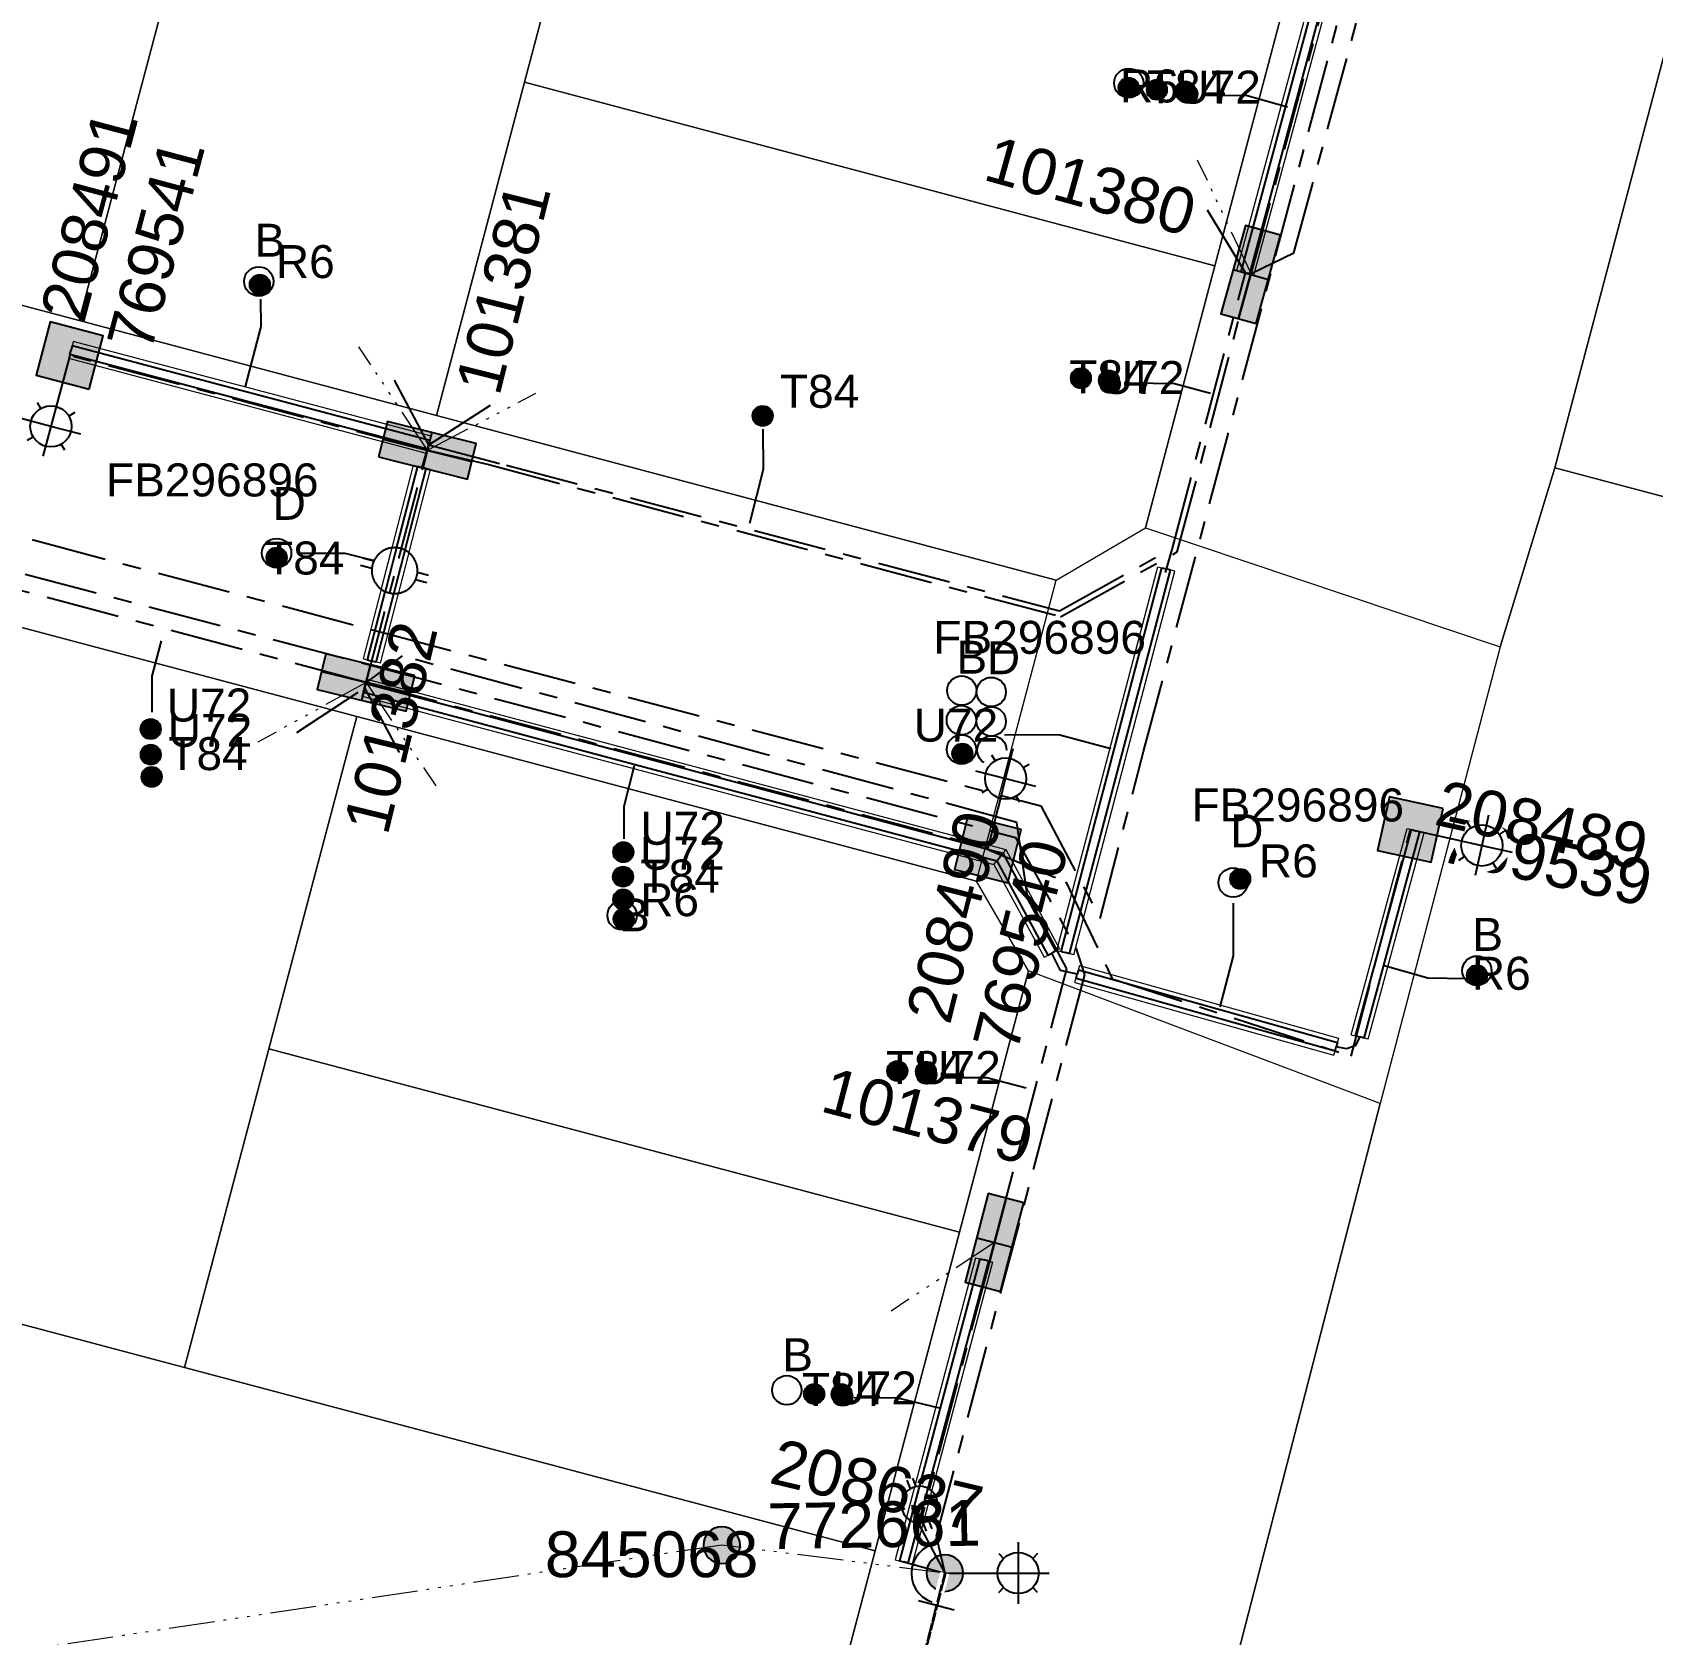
# Model space of a CAD drawing. Header units: metres. Extents: x 256054 to 262066, y 6173540 to 6179224.
# Drawn here: x 258643 to 258731.5, y 6174991.7 to 6175079.1 of the extents above; entities that cross this region are included whole.
import ezdxf
from ezdxf.enums import TextEntityAlignment as Align

# ---------------------------------------------------------------- set-up
doc = ezdxf.new("R2010")
doc.units = ezdxf.units.M
for name, pattern in [('Cable Exist OH', [1, 1, 0]), ('Cable Exist UG', [7, 4, -1, 1, -1]), ('PHANTOMX2', [5.6, 2.5, -0.5, 0.15, -0.5, 0.15, -0.5, 0.15, -0.5, 0.15, -0.5])]:
    doc.linetypes.add(name, pattern=pattern)
doc.layers.get('0').update_dxf_attribs({"color": 6})
for name, color, linetype, lineweight in [('_User Miscellaneous4', 191, 'Continuous', 13), ('_User_LV_Exist', 5, 'Continuous', 25), ('Cadastre Land Parcels_SP_EXT', 96, 'Continuous', 15), ('Cadastre Roads_SP_EXT', 54, 'Continuous', 15), ('Mains_HV_EXT', 13, 'Continuous', 25), ('Mains_LV_EXT', 163, 'Continuous', 25), ('Mains_LV_SL_EXT', 135, 'Continuous', 25), ('Mains_SL_EXT', 131, 'Continuous', 25), ('Services_SP_EXT', 42, 'PHANTOMX2', 20)]:
    doc.layers.add(name, color=color, linetype=linetype, lineweight=lineweight)
for name, color, linetype in [('Duct_SP_EXT', 40, 'Continuous'), ('Equip_LV_EXT', 7, 'Continuous'), ('Equip_SP_LV_EXT', 7, 'Continuous'), ('Equip_SP_SL_EXT', 7, 'Continuous'), ('SupportsOH_SP_TR_HV_LV_SL_EXT', 7, 'Continuous'), ('SupportsUG_SP_LV_EXT', 7, 'Continuous'), ('SupportsUG_SP_LV_SL_EXT', 7, 'Continuous'), ('Trench_SP_EXT', 7, 'Continuous')]:
    doc.layers.add(name, color=color, linetype=linetype)
doc.styles.add('COLUMN_LABEL', font='arial.ttf', dxfattribs={"height": 2})
doc.styles.add('iecARIAL', font='arial.ttf', dxfattribs={"height": 2})
doc.styles.add('POLE_LABEL', font='arial.ttf', dxfattribs={"height": 2})
doc.styles.add('SL_LABEL', font='arial.ttf', dxfattribs={"height": 2})
doc.styles.get("Standard").update_dxf_attribs({"font": 'arial.ttf'})

# ---------------------------------------------------------------- blocks, each defined once
blk = doc.blocks.new('COLUMN_EXT')
blk.add_hatch(color=256).paths.add_polyline_path([(1.5, -1.5), (1.5, 1.5), (-1.5, 1.5), (-1.5, -1.5)])
blk.add_lwpolyline([(1.5, 1.5), (-1.5, 1.5), (-1.5, -1.5), (1.5, -1.5)], close=True)
at = {"flags": 9}
for tag, p in [('SUBURB', (-1.813, 1.8)), ('NOTES', (-1.813, 2)), ('STREETNAME', (-1.813, 1.6)), ('LOCATION', (-1.813, 1.4)), ('LEGEND', (-1.813, 1.2)), ('USAGE', (-1.813, 1)), ('STATE', (-1.813, 0.8)), ('COLUMN_TYPE', (-1.813, 0.4)), ('OWNED_BY', (-1.813, 0.6))]:
    blk.add_attdef(tag, text='', height=0.2, rotation=180, dxfattribs=at).set_placement(p, align=Align.MIDDLE_LEFT)
at = {"flags": 1}
blk.add_attdef('Z', (-1.813, 2.351), '', height=0.2, rotation=180, dxfattribs=at)
at = {"flags": 9}
for tag, style, p in [('STRUCTURE_PLANT_NUMBER', 'POLE_LABEL', (-1.813, -0.031)), ('STREET_CODE', 'COLUMN_LABEL', (-1.813, 0.2))]:
    blk.add_attdef(tag, text='', height=0.2, rotation=180, dxfattribs=dict(at, style=style)).set_placement(p, align=Align.MIDDLE_LEFT)
at = {"style": 'COLUMN_LABEL', "width": 0.9, "flags": 8}
blk.add_attdef('ASSET_NUM', text='', height=2, rotation=270, dxfattribs=at).set_placement((2, -4), align=Align.MIDDLE_LEFT)
blk = doc.blocks.new('PILLAR_EXT')
blk.add_hatch(color=256).paths.add_polyline_path([(-2.5, 1), (-2.5, -1), (2.5, -1), (2.5, 1)])
for p, q in [((0, 1), (0, -1)), ((-2.5, 0), (2.5, 0))]:
    blk.add_line(p, q)
at = {"ltscale": 10}
blk.add_line((2.5, 0), (-2.5, 0), dxfattribs=at)
blk.add_lwpolyline([(-2.5, -1), (-1.25, -1), (1.25, -1), (2.5, -1), (2.5, 1), (-2.5, 1)], close=True)
at = {"width": 0.9, "flags": 8}
blk.add_attdef('ASSET_NUM', text='', height=2, rotation=90, dxfattribs=at).set_placement((-2, 4), align=Align.MIDDLE_LEFT)
for tag, p, flags in [('OWNED_BY', (0, -0.2), 9), ('STATE', (0, -0.4), 9), ('SUPPORT_TYPE', (0, -0.6), 9), ('USAGE', (0, -0.8), 9), ('LEGEND', (0, -1), 9), ('STREETNAME', (0, -1.8), 9), ('LOCATION', (0, -1.2), 9), ('NOTES', (0, -1.4), 9), ('PARENT', (0, -1.6), 9), ('SUBURB', (0, -2), 1)]:
    blk.add_attdef(tag, p, '', height=0.2, dxfattribs=dict(flags=flags))
blk = doc.blocks.new('DUCT_EXT')
blk.add_circle((0, 0.8), 0.8)
at = {"flags": 1}
blk.add_attdef('Z', (0, 0), '', height=0.2, dxfattribs=at)
at = {"flags": 9}
for tag, p in [('DUCT_CODE', (0, 0)), ('XSECT_TYPE', (0, -0.2)), ('STATE', (0, -0.6)), ('FB_REFERENCE', (0, -0.4)), ('NOTES', (0, -0.8))]:
    blk.add_attdef(tag, text='', height=0.2, dxfattribs=at).set_placement(p, align=Align.MIDDLE_LEFT)
blk = doc.blocks.new('LV_OH_LINKS_OPEN_EXT')
for p, q in [((-0.166, 4.966), (-0.166, 5.464)), ((0.166, 4.966), (0.166, 5.464)), ((-0.166, 3.002), (-0.166, 2.504)), ((0.166, 3.002), (0.166, 2.504))]:
    blk.add_line(p, q)
blk.add_lwpolyline([(0, 2.988, 1), (0, 4.98, 1)], format="xyb", close=True)
at = {"flags": 9}
for tag, p in [('ACTUAL_STATUS', (0, 0)), ('OPERATING_VOLTAGE', (0, -0.6)), ('ORIENTATION', (0, -0.8)), ('CONSTRUCTED_VOLTAGE', (0, -0.2)), ('NO_PHASES', (0, -0.4)), ('OWNED_BY', (0, -1)), ('STATE', (0, -1.2)), ('SWITCH_TYPE', (0, -1.4)), ('USAGE', (0, -1.6)), ('LEGEND', (0, -1.8)), ('NOTES', (0, -2))]:
    blk.add_attdef(tag, text='', height=0.2, dxfattribs=at).set_placement(p, align=Align.MIDDLE_LEFT)
at = {"flags": 1}
blk.add_attdef('Z', (0, 0), '', height=0.2, dxfattribs=at)
blk = doc.blocks.new('SL_LANTERN_EXT')
at = {"flags": 9}
for tag, p in [('LRATECODE', (-7.4, 0)), ('LOUTREACHVOCAB', (-7.2, 0)), ('LOUTREACH', (-7, 0)), ('LANTNUMBER', (-6.6, 0)), ('LNEW', (-6.4, 0)), ('LMASTVOCAB', (-6.2, 0)), ('LMAST', (-6, 0)), ('LLAMPVOCAB', (-5.8, 0)), ('LLAMP', (-5.6, 0)), ('LEXIST', (-5.4, 0)), ('LCHARGE3PERCENT', (-5.2, 0)), ('LCHARGE3', (-5, 0)), ('LCHARGE2PERCENT', (-4.8, 0)), ('LCHARGE2', (-4.6, 0)), ('LCHARGE1PERCENT', (-4.4, 0)), ('LCHARGE1', (-4.2, 0)), ('LCATEGORY', (-4, 0)), ('LBRACKETVOCAB', (-3.8, 0)), ('LBRACKET', (-3.6, 0)), ('LKINGHEIGHT', (-3.4, 0)), ('CREPLACE', (-3.2, 0)), ('CREMOVE', (-3, 0)), ('CNUMBER', (-2.8, 0)), ('CNEW', (-2.6, 0)), ('CEXIST', (-2.4, 0)), ('USAGE', (-2.2, 0)), ('STATE', (-2, 0)), ('OWNED_BY', (-1.8, 0)), ('ORIENTATION', (-1.6, 0)), ('OPERATING_VOLTAGE', (-1.4, 0)), ('NO_PHASES', (-1.2, 0)), ('LANTERN_TYPE', (-1, 0)), ('LANTERN_PURPOSE', (-0.8, 0)), ('CONTROL_TYPE', (-0.6, 0)), ('CONSTRUCTED_VOLTAGE', (-0.4, 0))]:
    blk.add_attdef(tag, text='', height=0.001, rotation=270, dxfattribs=at).set_placement(p, align=Align.MIDDLE_LEFT)
at = {"style": 'SL_LABEL', "flags": 9}
blk.add_attdef('STREET_CODE', text='', height=0.001, rotation=270, dxfattribs=at).set_placement((0.001, 0), align=Align.MIDDLE_LEFT)
at = {"flags": 1}
blk.add_attdef('Z', (0, 0), '', height=0.001, rotation=270, dxfattribs=at)
at = {"width": 0.9}
blk.add_attdef('LNUMBER', text='', height=1, dxfattribs=at).set_placement((7, -1), align=Align.MIDDLE_LEFT)
at = {"flags": 9}
for tag, p in [('LREMOVE', (0, -7.6)), ('LREPLACE', (0, -7.8)), ('LTYPE', (0, -8)), ('LTYPEVOCAB', (0, -8.2)), ('LEGEND', (0, -8.4)), ('SUBURB', (0, -8.6)), ('STREETNAME', (0, -8.8)), ('LOCATION', (0, -9)), ('NOTES', (0, -9.2)), ('MAINTAINED_BY', (0, -9.863))]:
    blk.add_attdef(tag, text='', height=0.001, dxfattribs=at).set_placement(p, align=Align.MIDDLE_LEFT)
blk.add_attdef('OPERATED_BY', (0, -9.607), '', height=0.001, dxfattribs=at)
blk.add_wipeout([(5.688, 0), (5.061, -1.061), (4, -1.688), (2.939, -1.061), (2.313, 0), (2.939, 1.061), (4, 1.687), (5.061, 1.061)])
for p, q in [((2.939, 1.061), (3.205, 0.795)), ((4, 1.687), (4, 0)), ((5.061, 1.061), (4.795, 0.795)), ((0, 0), (4, 0)), ((2.939, -1.061), (3.205, -0.795)), ((4, 0), (5.688, 0)), ((4, 0), (4, -1.688)), ((5.061, -1.061), (4.795, -0.795))]:
    blk.add_line(p, q)
blk.add_circle((4, 0), 1.125)
blk = doc.blocks.new('POLE_EXT')
blk.add_hatch(color=256).paths.add_polyline_path([(-1, 0, 1), (1, 0, 1)])
blk.add_lwpolyline([(-1, 0, 1), (1, 0, 1)], format="xyb", close=True)
at = {"flags": 8}
blk.add_attdef('pNumber', text='', height=2, dxfattribs=at).set_placement((2.5, 2.5), align=Align.MIDDLE_CENTER)
at = {"style": 'POLE_LABEL', "flags": 9}
for tag, p in [('STRUCTURE_PLANT_NUMBER', (1.355, 0.028)), ('STREET_CODE', (1.355, -0.2))]:
    blk.add_attdef(tag, text='', height=0.2, dxfattribs=at).set_placement(p, align=Align.MIDDLE_LEFT)
at = {"flags": 9}
for tag, p in [('OWNED_BY', (1.355, -0.4)), ('SPECIAL_USE', (1.355, -0.8)), ('PARENT', (1.355, -0.6)), ('cLV', (1.355, -1.4)), ('STATE', (1.355, -1)), ('hDepth', (1.355, -1.6)), ('hDia', (1.355, -1.8)), ('USAGE', (1.355, -1.2)), ('cHV', (1.355, -2)), ('LBRACKET', (1.355, -2.2)), ('LExisting', (1.355, -2.4)), ('LANTNUMBER', (1.355, -2.6)), ('cLinedev', (1.355, -3.4)), ('LOther', (1.355, -2.8)), ('LRemove', (1.355, -3)), ('LEGEND', (1.355, -3.2)), ('LOCATION', (1.355, -3.6)), ('pExisting', (1.355, -3.8)), ('pFooting', (1.355, -4.4)), ('PFNUMBER', (1.355, -4)), ('NEWPFNUMBER', (1.355, -4.2)), ('pNew', (1.355, -4.6)), ('pRelocate', (1.355, -5)), ('pRemove', (1.355, -5.2)), ('pReplace', (1.355, -5.4)), ('cspan', (1.355, -6)), ('STREETNAME', (1.355, -6.2)), ('pStay', (1.355, -5.6)), ('pType', (1.355, -5.8)), ('SUBURB', (1.355, -6.4)), ('OPERATED_BY', (1.355, -7.014)), ('NOTES', (1.355, -6.6)), ('MAINTAINED_BY', (1.355, -6.814))]:
    blk.add_attdef(tag, text='', height=0.2, dxfattribs=at).set_placement(p, align=Align.MIDDLE_LEFT)
at = {"flags": 1}
blk.add_attdef('Z', (1.355, -7.328), '', height=0.2, dxfattribs=at)
blk = doc.blocks.new('LV_UG_LINKS_OPEN_EXT')
at = {"layer": 'Equip_LV_EXT'}
for tag, height, flags, p in [('CONSTRUCTED_VOLTAGE', 0.167, 9, (3.167, -1.833)), ('OPERATING_VOLTAGE', 0.2, 9, (3, -2.6)), ('NO_PHASES', 0.167, 9, (3.167, -2)), ('ORIENTATION', 0.2, 9, (3, -2.8)), ('STATE', 0.2, 9, (3, -3)), ('SWITCH_TYPE', 0.2, 9, (3, -3.2)), ('USAGE', 0.2, 9, (3, -3.4)), ('NOTES', 0.2, 9, (3, -3.6)), ('OWNED_BY', 0.2, 9, (3, -3.8)), ('OPERATED_BY', 0.2, 9, (3, -4)), ('MAINTAINED_BY', 0.2, 9, (3, -4.2)), ('NUMBER_OF_PHASES', 0.2, 9, (3, -4.4)), ('TYPE', 0.2, 9, (3, -4.6)), ('Z', 0.2, 1, (3, -4.8))]:
    blk.add_attdef(tag, text='', height=height, dxfattribs=dict(at, flags=flags)).set_placement(p, align=Align.MIDDLE_LEFT)
blk.add_wipeout([(4, 1.25), (3.969, 1.25), (3.939, 1.248), (3.908, 1.247), (3.877, 1.244), (3.847, 1.241), (3.817, 1.236), (3.786, 1.232), (3.756, 1.226), (3.726, 1.22), (3.696, 1.213), (3.667, 1.205), (3.637, 1.196), (3.608, 1.187), (3.579, 1.177), (3.55, 1.166), (3.522, 1.155), (3.493, 1.143), (3.466, 1.13), (3.438, 1.117), (3.411, 1.102), (3.384, 1.088), (3.357, 1.072), (3.331, 1.056), (3.306, 1.039), (3.28, 1.022), (3.255, 1.004), (3.231, 0.985), (3.207, 0.966), (3.184, 0.947), (3.161, 0.926), (3.138, 0.905), (3.116, 0.884), (3.095, 0.862), (3.074, 0.839), (3.053, 0.816), (3.034, 0.793), (3.015, 0.769), (2.996, 0.745), (2.978, 0.72), (2.961, 0.694), (2.944, 0.669), (2.928, 0.643), (2.912, 0.616), (2.898, 0.589), (2.883, 0.562), (2.87, 0.534), (2.857, 0.507), (2.845, 0.478), (2.834, 0.45), (2.823, 0.421), (2.813, 0.392), (2.804, 0.363), (2.795, 0.333), (2.787, 0.304), (2.78, 0.274), (2.774, 0.244), (2.768, 0.214), (2.764, 0.183), (2.759, 0.153), (2.756, 0.123), (2.753, 0.092), (2.752, 0.061), (2.75, 0.031), (2.75, 0), (2.75, -0.031), (2.752, -0.061), (2.753, -0.092), (2.756, -0.123), (2.759, -0.153), (2.764, -0.183), (2.768, -0.214), (2.774, -0.244), (2.78, -0.274), (2.787, -0.304), (2.795, -0.333), (2.804, -0.363), (2.813, -0.392), (2.823, -0.421), (2.834, -0.45), (2.845, -0.478), (2.857, -0.507), (2.87, -0.534), (2.883, -0.562), (2.898, -0.589), (2.912, -0.616), (2.928, -0.643), (2.944, -0.669), (2.961, -0.694), (2.978, -0.72), (2.996, -0.745), (3.015, -0.769), (3.034, -0.793), (3.053, -0.816), (3.074, -0.839), (3.095, -0.862), (3.116, -0.884), (3.138, -0.905), (3.161, -0.926), (3.184, -0.947), (3.207, -0.966), (3.231, -0.985), (3.255, -1.004), (3.28, -1.022), (3.306, -1.039), (3.331, -1.056), (3.357, -1.072), (3.384, -1.088), (3.411, -1.102), (3.438, -1.117), (3.466, -1.13), (3.493, -1.143), (3.522, -1.155), (3.55, -1.166), (3.579, -1.177), (3.608, -1.187), (3.637, -1.196), (3.667, -1.205), (3.696, -1.213), (3.726, -1.22), (3.756, -1.226), (3.786, -1.232), (3.817, -1.236), (3.847, -1.241), (3.877, -1.244), (3.908, -1.247), (3.939, -1.248), (3.969, -1.25), (4, -1.25), (4.031, -1.25), (4.061, -1.248), (4.092, -1.247), (4.123, -1.244), (4.153, -1.241), (4.183, -1.236), (4.214, -1.232), (4.244, -1.226), (4.274, -1.22), (4.304, -1.213), (4.333, -1.205), (4.363, -1.196), (4.392, -1.187), (4.421, -1.177), (4.45, -1.166), (4.478, -1.155), (4.507, -1.143), (4.534, -1.13), (4.562, -1.117), (4.589, -1.102), (4.616, -1.088), (4.643, -1.072), (4.669, -1.056), (4.694, -1.039), (4.72, -1.022), (4.745, -1.004), (4.769, -0.985), (4.793, -0.966), (4.816, -0.947), (4.839, -0.926), (4.862, -0.905), (4.884, -0.884), (4.905, -0.862), (4.926, -0.839), (4.947, -0.816), (4.966, -0.793), (4.985, -0.769), (5.004, -0.745), (5.022, -0.72), (5.039, -0.694), (5.056, -0.669), (5.072, -0.643), (5.088, -0.616), (5.102, -0.589), (5.117, -0.562), (5.13, -0.534), (5.143, -0.507), (5.155, -0.478), (5.166, -0.45), (5.177, -0.421), (5.187, -0.392), (5.196, -0.363), (5.205, -0.333), (5.213, -0.304), (5.22, -0.274), (5.226, -0.244), (5.232, -0.214), (5.236, -0.183), (5.241, -0.153), (5.244, -0.123), (5.247, -0.092), (5.248, -0.061), (5.25, -0.031), (5.25, 0), (5.25, 0.031), (5.248, 0.061), (5.247, 0.092), (5.244, 0.123), (5.241, 0.153), (5.236, 0.183), (5.232, 0.214), (5.226, 0.244), (5.22, 0.274), (5.213, 0.304), (5.205, 0.333), (5.196, 0.363), (5.187, 0.392), (5.177, 0.421), (5.166, 0.45), (5.155, 0.478), (5.143, 0.507), (5.13, 0.534), (5.117, 0.562), (5.102, 0.589), (5.088, 0.616), (5.072, 0.643), (5.056, 0.669), (5.039, 0.694), (5.022, 0.72), (5.004, 0.745), (4.985, 0.769), (4.966, 0.793), (4.947, 0.816), (4.926, 0.839), (4.905, 0.862), (4.884, 0.884), (4.862, 0.905), (4.839, 0.926), (4.816, 0.947), (4.793, 0.966), (4.769, 0.985), (4.745, 1.004), (4.72, 1.022), (4.694, 1.039), (4.669, 1.056), (4.643, 1.072), (4.616, 1.088), (4.589, 1.102), (4.562, 1.117), (4.534, 1.13), (4.507, 1.143), (4.478, 1.155), (4.45, 1.166), (4.421, 1.177), (4.392, 1.187), (4.363, 1.196), (4.333, 1.205), (4.304, 1.213), (4.274, 1.22), (4.244, 1.226), (4.214, 1.232), (4.183, 1.236), (4.153, 1.241), (4.123, 1.244), (4.092, 1.247), (4.061, 1.248), (4.031, 1.25)]).dxf.layer = 'Equip_LV_EXT'
for p, q in [((3.792, 1.863), (3.792, 1.232)), ((4.208, 1.863), (4.208, 1.232)), ((3.792, -1.232), (3.792, -1.863)), ((4.208, -1.232), (4.208, -1.863))]:
    blk.add_line(p, q, dxfattribs=at)
at = {"layer": 'Equip_LV_EXT', "flags": 128}
blk.add_lwpolyline([(4, 1.25), (3.969, 1.25), (3.939, 1.248), (3.908, 1.247), (3.877, 1.244), (3.847, 1.241), (3.817, 1.236), (3.786, 1.232), (3.756, 1.226), (3.726, 1.22), (3.696, 1.213), (3.667, 1.205), (3.637, 1.196), (3.608, 1.187), (3.579, 1.177), (3.55, 1.166), (3.522, 1.155), (3.493, 1.143), (3.466, 1.13), (3.438, 1.117), (3.411, 1.102), (3.384, 1.088), (3.357, 1.072), (3.331, 1.056), (3.306, 1.039), (3.28, 1.022), (3.255, 1.004), (3.231, 0.985), (3.207, 0.966), (3.184, 0.947), (3.161, 0.926), (3.138, 0.905), (3.116, 0.884), (3.095, 0.862), (3.074, 0.839), (3.053, 0.816), (3.034, 0.793), (3.015, 0.769), (2.996, 0.745), (2.978, 0.72), (2.961, 0.694), (2.944, 0.669), (2.928, 0.643), (2.912, 0.616), (2.898, 0.589), (2.883, 0.562), (2.87, 0.534), (2.857, 0.507), (2.845, 0.478), (2.834, 0.45), (2.823, 0.421), (2.813, 0.392), (2.804, 0.363), (2.795, 0.333), (2.787, 0.304), (2.78, 0.274), (2.774, 0.244), (2.768, 0.214), (2.764, 0.183), (2.759, 0.153), (2.756, 0.123), (2.753, 0.092), (2.752, 0.061), (2.75, 0.031), (2.75, 0), (2.75, -0.031), (2.752, -0.061), (2.753, -0.092), (2.756, -0.123), (2.759, -0.153), (2.764, -0.183), (2.768, -0.214), (2.774, -0.244), (2.78, -0.274), (2.787, -0.304), (2.795, -0.333), (2.804, -0.363), (2.813, -0.392), (2.823, -0.421), (2.834, -0.45), (2.845, -0.478), (2.857, -0.507), (2.87, -0.534), (2.883, -0.562), (2.898, -0.589), (2.912, -0.616), (2.928, -0.643), (2.944, -0.669), (2.961, -0.694), (2.978, -0.72), (2.996, -0.745), (3.015, -0.769), (3.034, -0.793), (3.053, -0.816), (3.074, -0.839), (3.095, -0.862), (3.116, -0.884), (3.138, -0.905), (3.161, -0.926), (3.184, -0.947), (3.207, -0.966), (3.231, -0.985), (3.255, -1.004), (3.28, -1.022), (3.306, -1.039), (3.331, -1.056), (3.357, -1.072), (3.384, -1.088), (3.411, -1.102), (3.438, -1.117), (3.466, -1.13), (3.493, -1.143), (3.522, -1.155), (3.55, -1.166), (3.579, -1.177), (3.608, -1.187), (3.637, -1.196), (3.667, -1.205), (3.696, -1.213), (3.726, -1.22), (3.756, -1.226), (3.786, -1.232), (3.817, -1.236), (3.847, -1.241), (3.877, -1.244), (3.908, -1.247), (3.939, -1.248), (3.969, -1.25), (4, -1.25), (4.031, -1.25), (4.061, -1.248), (4.092, -1.247), (4.123, -1.244), (4.153, -1.241), (4.183, -1.236), (4.214, -1.232), (4.244, -1.226), (4.274, -1.22), (4.304, -1.213), (4.333, -1.205), (4.363, -1.196), (4.392, -1.187), (4.421, -1.177), (4.45, -1.166), (4.478, -1.155), (4.507, -1.143), (4.534, -1.13), (4.562, -1.117), (4.589, -1.102), (4.616, -1.088), (4.643, -1.072), (4.669, -1.056), (4.694, -1.039), (4.72, -1.022), (4.745, -1.004), (4.769, -0.985), (4.793, -0.966), (4.816, -0.947), (4.839, -0.926), (4.862, -0.905), (4.884, -0.884), (4.905, -0.862), (4.926, -0.839), (4.947, -0.816), (4.966, -0.793), (4.985, -0.769), (5.004, -0.745), (5.022, -0.72), (5.039, -0.694), (5.056, -0.669), (5.072, -0.643), (5.088, -0.616), (5.102, -0.589), (5.117, -0.562), (5.13, -0.534), (5.143, -0.507), (5.155, -0.478), (5.166, -0.45), (5.177, -0.421), (5.187, -0.392), (5.196, -0.363), (5.205, -0.333), (5.213, -0.304), (5.22, -0.274), (5.226, -0.244), (5.232, -0.214), (5.236, -0.183), (5.241, -0.153), (5.244, -0.123), (5.247, -0.092), (5.248, -0.061), (5.25, -0.031), (5.25, 0), (5.25, 0.031), (5.248, 0.061), (5.247, 0.092), (5.244, 0.123), (5.241, 0.153), (5.236, 0.183), (5.232, 0.214), (5.226, 0.244), (5.22, 0.274), (5.213, 0.304), (5.205, 0.333), (5.196, 0.363), (5.187, 0.392), (5.177, 0.421), (5.166, 0.45), (5.155, 0.478), (5.143, 0.507), (5.13, 0.534), (5.117, 0.562), (5.102, 0.589), (5.088, 0.616), (5.072, 0.643), (5.056, 0.669), (5.039, 0.694), (5.022, 0.72), (5.004, 0.745), (4.985, 0.769), (4.966, 0.793), (4.947, 0.816), (4.926, 0.839), (4.905, 0.862), (4.884, 0.884), (4.862, 0.905), (4.839, 0.926), (4.816, 0.947), (4.793, 0.966), (4.769, 0.985), (4.745, 1.004), (4.72, 1.022), (4.694, 1.039), (4.669, 1.056), (4.643, 1.072), (4.616, 1.088), (4.589, 1.102), (4.562, 1.117), (4.534, 1.13), (4.507, 1.143), (4.478, 1.155), (4.45, 1.166), (4.421, 1.177), (4.392, 1.187), (4.363, 1.196), (4.333, 1.205), (4.304, 1.213), (4.274, 1.22), (4.244, 1.226), (4.214, 1.232), (4.183, 1.236), (4.153, 1.241), (4.123, 1.244), (4.092, 1.247), (4.061, 1.248), (4.031, 1.25)], close=True, dxfattribs=at)
at = {"layer": 'Equip_LV_EXT', "flags": 9}
blk.add_attdef('ACTUAL_STATUS', text='', height=0.167, dxfattribs=at).set_placement((3.167, -1.667), align=Align.MIDDLE_LEFT)
blk = doc.blocks.new('End Shackle_EXT')
at = {"flags": 9}
for tag, p in [('ORIENTATION', (0, -0.8)), ('OWNED_BY', (0, -1)), ('STATE', (0, -1.2)), ('USAGE', (0, -1.4)), ('NOTES', (0, -1.6))]:
    blk.add_attdef(tag, text='', height=0.2, dxfattribs=at).set_placement(p, align=Align.MIDDLE_LEFT)
blk.add_wipeout([(0, 0.253), (1.815, 0.253), (1.815, -0.253), (0, -0.253)])
blk.add_line((1.815, -1), (1.815, 1))
at = {"flags": 1}
blk.add_attdef('Z', (0, 0), '', height=0.2, dxfattribs=at)
at = {"flags": 9}
for tag, p in [('CONNECTOR_TYPE', (0, 0)), ('OPERATING_VOLTAGE', (0, -0.6)), ('CONSTRUCTED_VOLTAGE', (0, -0.2)), ('NO_PHASES', (0, -0.4))]:
    blk.add_attdef(tag, text='', height=0.2, dxfattribs=at).set_placement(p, align=Align.MIDDLE_LEFT)
blk = doc.blocks.new('CABLE_LARGE_EXT')
h = blk.add_hatch(color=256)
edge = h.paths.add_edge_path()
edge.add_arc((0, 0.55), 0.55, 0, 360)
blk.add_circle((0, 0.55), 0.55)
at = {"flags": 1}
blk.add_attdef('Z', (0, 0), '', height=0.2, dxfattribs=at)
at = {"flags": 9}
for tag, p in [('COND_CODE', (0, 0)), ('XSECT_SIZE', (0, -0.6)), ('STATE', (0, -0.4)), ('FB_REFERENCE', (0, -0.2)), ('NOTES', (0, -0.8))]:
    blk.add_attdef(tag, text='', height=0.2, dxfattribs=at).set_placement(p, align=Align.MIDDLE_LEFT)

msp = doc.modelspace()

# ---------------------------------------------------------------- linework, layer by layer
at = {"layer": '_User Miscellaneous4'}
for p, q in [((258708.768, 6175066.152), (258713.444, 6175083.53)), ((258709.695, 6175065.902), (258714.371, 6175083.281)), ((258708.768, 6175066.152), (258709.232, 6175066.027)), ((258709.695, 6175065.902), (258709.232, 6175066.027)), ((258664.782, 6175057.106), (258664.659, 6175056.642)), ((258664.536, 6175056.178), (258664.659, 6175056.642)), ((258663.828, 6175055.529), (258664.293, 6175055.409)), ((258664.757, 6175055.288), (258664.293, 6175055.409)), ((258698.938, 6175029.057), (258704.443, 6175049.99)), ((258699.866, 6175028.813), (258705.371, 6175049.746)), ((258704.443, 6175049.99), (258704.907, 6175049.868)), ((258705.371, 6175049.746), (258704.907, 6175049.868)), ((258661.089, 6175044.961), (258661.554, 6175044.841)), ((258662.019, 6175044.72), (258661.554, 6175044.841)), ((258661.278, 6175043.848), (258661.154, 6175043.384)), ((258661.03, 6175042.921), (258661.154, 6175043.384)), ((258699.083, 6175029.137), (258698.661, 6175028.908)), ((258698.938, 6175029.057), (258699.402, 6175028.935)), ((258699.866, 6175028.813), (258699.402, 6175028.935)), ((258699.924, 6175027.301), (258700.054, 6175027.763)), ((258700.183, 6175028.225), (258700.054, 6175027.763)), ((258700.183, 6175028.225), (258714.315, 6175024.259)), ((258699.924, 6175027.301), (258714.055, 6175023.335)), ((258714.315, 6175024.259), (258714.185, 6175023.797)), ((258715.007, 6175024.455), (258715.471, 6175024.33)), ((258715.934, 6175024.204), (258715.471, 6175024.33)), ((258714.055, 6175023.335), (258714.185, 6175023.797)), ((258694.505, 6175012.286), (258694.969, 6175012.163)), ((258695.433, 6175012.039), (258694.969, 6175012.163))]:
    msp.add_line(p, q, dxfattribs=at)
at = {"layer": 'Cadastre Land Parcels_SP_EXT', "linetype": 'Continuous'}
for points in [[(258650.031, 6175080.218), (258659.156, 6175097.857), (258639.361, 6175103.108), (258631.264, 6175087.461), (258626.247, 6175068.563), (258645.572, 6175063.429), (258650.031, 6175080.218)], [(258951.536, 6175042.522), (258737.71, 6175099.178), (258726.113, 6175055.395), (258939.939, 6174998.738), (258951.536, 6175042.522)], [(258669.886, 6175076.423), (258674.481, 6175093.788), (258659.156, 6175097.857), (258650.031, 6175080.218), (258645.572, 6175063.429), (258665.077, 6175058.249), (258669.886, 6175076.423)], [(258712.166, 6175083.783), (258674.481, 6175093.788), (258669.886, 6175076.423), (258707.569, 6175066.41), (258712.166, 6175083.783)], [(258703.784, 6175052.106), (258707.569, 6175066.41), (258669.886, 6175076.423), (258665.077, 6175058.249), (258698.895, 6175049.266), (258703.784, 6175052.106)], [(258939.939, 6174998.738), (258726.113, 6175055.395), (258723.134, 6175045.62), (258716.585, 6175020.694), (258702.921, 6174967.831), (258781.756, 6174946.95), (258860.59, 6174926.071), (258916.776, 6174911.189), (258939.939, 6174998.738)], [(258689.014, 6174996.286), (258651.33, 6175006.292), (258632.41, 6175011.316), (258613.084, 6175016.447), (258594.628, 6175021.347), (258576.172, 6175026.248), (258570.481, 6175027.759), (258557.716, 6175031.148), (258539.136, 6175036.082), (258517.974, 6175041.701), (258496.334, 6175047.447), (258472.873, 6175053.677), (258449.709, 6174966.188), (258469.148, 6174961.027), (258488.586, 6174955.866), (258508.025, 6174950.705), (258512.444, 6174949.531), (258527.464, 6174945.544), (258546.903, 6174940.383), (258566.341, 6174935.221), (258585.78, 6174930.06), (258606.96, 6174924.436), (258665.864, 6174908.794), (258689.014, 6174996.286)], [(258655.933, 6175023.69), (258660.729, 6175041.818), (258641.84, 6175046.835), (258632.41, 6175011.316), (258651.33, 6175006.292), (258655.933, 6175023.69)], [(258697.391, 6175027.944), (258694.548, 6175032.836), (258660.729, 6175041.818), (258655.933, 6175023.69), (258693.617, 6175013.683), (258697.391, 6175027.944)], [(258693.617, 6175013.683), (258655.933, 6175023.69), (258651.33, 6175006.292), (258689.014, 6174996.286), (258693.617, 6175013.683)]]:
    msp.add_lwpolyline(points, close=True, dxfattribs=at)
at = {"layer": 'Cadastre Roads_SP_EXT', "linetype": 'Continuous'}
msp.add_lwpolyline([(258726.113, 6175055.395), (258737.71, 6175099.178), (258743.532, 6175121.157), (258733.853, 6175124.61), (258733.72, 6175124.658), (258723.908, 6175128.159), (258718.537, 6175107.863), (258712.166, 6175083.783), (258707.569, 6175066.41), (258703.784, 6175052.106), (258723.134, 6175045.62), (258726.113, 6175055.395)], close=True, dxfattribs=at)
at = {"layer": 'Duct_SP_EXT'}
for p, q in [((258709, 6175066.089), (258713.676, 6175083.468)), ((258709.463, 6175065.964), (258714.139, 6175083.343)), ((258709, 6175066.089), (258709.232, 6175066.027)), ((258709.463, 6175065.964), (258709.232, 6175066.027)), ((258664.721, 6175056.874), (258664.659, 6175056.642)), ((258664.598, 6175056.41), (258664.659, 6175056.642)), ((258664.06, 6175055.469), (258664.293, 6175055.409)), ((258664.525, 6175055.348), (258664.293, 6175055.409)), ((258699.17, 6175028.996), (258704.675, 6175049.929)), ((258699.634, 6175028.874), (258705.139, 6175049.807)), ((258704.675, 6175049.929), (258704.907, 6175049.868)), ((258705.139, 6175049.807), (258704.907, 6175049.868)), ((258661.322, 6175044.901), (258661.554, 6175044.841)), ((258661.786, 6175044.781), (258661.554, 6175044.841)), ((258661.216, 6175043.616), (258661.154, 6175043.384)), ((258661.092, 6175043.153), (258661.154, 6175043.384)), ((258698.872, 6175029.023), (258698.661, 6175028.908)), ((258699.17, 6175028.996), (258699.402, 6175028.935)), ((258699.634, 6175028.874), (258699.402, 6175028.935)), ((258699.989, 6175027.532), (258700.054, 6175027.763)), ((258700.118, 6175027.994), (258700.054, 6175027.763)), ((258700.118, 6175027.994), (258714.25, 6175024.028)), ((258699.989, 6175027.532), (258714.12, 6175023.566)), ((258715.239, 6175024.392), (258715.471, 6175024.33)), ((258715.702, 6175024.267), (258715.471, 6175024.33)), ((258714.12, 6175023.566), (258714.185, 6175023.797)), ((258714.25, 6175024.028), (258714.185, 6175023.797)), ((258694.737, 6175012.225), (258694.969, 6175012.163)), ((258695.201, 6175012.101), (258694.969, 6175012.163))]:
    msp.add_line(p, q, dxfattribs=at)
for points in [[(258706.894, 6175075.723), (258709.329, 6175075.7), (258711.524, 6175075.08)], [(258655.474, 6175064.598), (258655.49, 6175063.092), (258654.631, 6175059.822)], [(258703.024, 6175060.018), (258705.357, 6175059.994), (258707.332, 6175059.454)], [(258682.896, 6175057.494), (258682.915, 6175055.295), (258682.165, 6175052.354)], [(258657.47, 6175050.73), (258660.069, 6175050.731), (258662.565, 6175050.118)], [(258649.557, 6175042.046), (258649.558, 6175044.018), (258650.071, 6175045.94)], [(258696.076, 6175040.833), (258699.092, 6175040.825), (258701.882, 6175040.073)], [(258675.32, 6175035.139), (258675.322, 6175036.925), (258675.888, 6175039.151)], [(258708.555, 6175031.626), (258708.567, 6175028.749), (258707.836, 6175025.969)], [(258721.319, 6175027.5), (258719.193, 6175027.542), (258716.756, 6175028.23)], [(258692.803, 6175022.112), (258695.112, 6175022.115), (258697.26, 6175021.548)], [(258687.882, 6175004.649), (258690.249, 6175004.646), (258692.596, 6175004.081)]]:
    msp.add_lwpolyline(points, dxfattribs=at)
at = {"layer": 'Mains_HV_EXT', "linetype": 'Continuous'}
msp.add_lwpolyline([(258692.445, 6174996.707, 0.872419), (258692.421, 6174993.424)], format="xyb", dxfattribs=at)
at = {"layer": 'Mains_LV_EXT', "color": 2, "linetype": 'Cable Exist UG'}
msp.add_lwpolyline([(258709.541, 6175065.994), (258713.851, 6175081.956), (258720.494, 6175107.241)], dxfattribs=at)
at = {"layer": 'Mains_LV_SL_EXT', "linetype": 'Cable Exist UG'}
msp.add_lwpolyline([(258709.541, 6175065.994), (258711.876, 6175067.114), (258711.876, 6175067.114), (258716.037, 6175082.445)], dxfattribs=at)
at = {"layer": 'Services_SP_EXT'}
for points in [[(258709.541, 6175065.994), (258706.623, 6175072.178)], [(258664.583, 6175056.344), (258660.843, 6175061.994)], [(258664.583, 6175056.344), (258670.505, 6175059.458)], [(258661.234, 6175043.676), (258655.33, 6175040.418)], [(258661.234, 6175043.676), (258665.036, 6175038.039)], [(258695.53, 6175013.112), (258689.895, 6175009.372)], [(258680.648, 6174996.603), (258638.787, 6174990.281)]]:
    msp.add_lwpolyline(points, dxfattribs=at)
at = {"layer": 'Trench_SP_EXT', "linetype": 'Cable Exist UG'}
for points in [[(258709.232, 6175066.027), (258706.899, 6175069.878)], [(258664.659, 6175056.642), (258668.894, 6175055.529), (258668.894, 6175055.529), (258699.078, 6175047.591), (258705.25, 6175051.001), (258709.232, 6175066.027)], [(258664.659, 6175056.642), (258662.577, 6175060.555)], [(258664.659, 6175056.642), (258668.366, 6175059.033)], [(258664.293, 6175055.409), (258664.659, 6175056.642)], [(258704.863, 6175049.675), (258705.263, 6175051.049)], [(258661.154, 6175043.384), (258661.554, 6175044.841)], [(258657.467, 6175040.952), (258661.154, 6175043.384), (258663.274, 6175039.428)], [(258700.054, 6175027.763), (258699.146, 6175027.965), (258698.661, 6175028.908)], [(258715.471, 6175024.33), (258715.214, 6175023.85), (258714.741, 6175023.686), (258714.185, 6175023.797)]]:
    msp.add_lwpolyline(points, dxfattribs=at)

# ---------------------------------------------------------------- block references
at = {"layer": '_User_LV_Exist'}
ref = msp.add_blockref('PILLAR_EXT', (258709.519, 6175065.939), dxfattribs=dict(at, rotation=74.46110931301016))
ref.add_attrib('ASSET_NUM', '101380', dxfattribs={"layer": '0', "height": 2.5, "rotation": 344.46111, "style": 'iecARIAL'}).set_placement((258706.73, 6175070.414), align=Align.TOP_RIGHT)
ref = msp.add_blockref('PILLAR_EXT', (258664.583, 6175056.344), dxfattribs=dict(at, rotation=345.951094711315))
ref.add_attrib('ASSET_NUM', '101381', dxfattribs={"layer": '0', "height": 2.5, "rotation": 75.95109, "style": 'iecARIAL'}).set_placement((258666.083, 6175059.844), align=Align.TOP_LEFT)
at = {"layer": 'Duct_SP_EXT'}
for name, p in [('DUCT_EXT', (258702.86, 6175075.584)), ('CABLE_LARGE_EXT', (258702.86, 6175075.584)), ('CABLE_LARGE_EXT', (258704.399, 6175075.467)), ('CABLE_LARGE_EXT', (258705.951, 6175075.379)), ('DUCT_EXT', (258655.383, 6175064.758)), ('CABLE_LARGE_EXT', (258655.441, 6175064.831)), ('CABLE_LARGE_EXT', (258700.251, 6175059.726)), ('CABLE_LARGE_EXT', (258701.78, 6175059.613)), ('CABLE_LARGE_EXT', (258682.88, 6175057.67)), ('DUCT_EXT', (258656.357, 6175049.938)), ('CABLE_LARGE_EXT', (258656.357, 6175049.938)), ('DUCT_EXT', (258693.745, 6175042.432)), ('DUCT_EXT', (258695.356, 6175042.355)), ('DUCT_EXT', (258693.726, 6175040.812)), ('DUCT_EXT', (258695.358, 6175040.75)), ('CABLE_LARGE_EXT', (258649.484, 6175040.583)), ('CABLE_LARGE_EXT', (258649.486, 6175039.184)), ('DUCT_EXT', (258693.733, 6175039.221)), ('DUCT_EXT', (258695.394, 6175039.17)), ('CABLE_LARGE_EXT', (258649.535, 6175037.972)), ('CABLE_LARGE_EXT', (258675.274, 6175033.864)), ('CABLE_LARGE_EXT', (258675.263, 6175032.527)), ('DUCT_EXT', (258708.56, 6175031.958)), ('CABLE_LARGE_EXT', (258708.947, 6175032.407)), ('CABLE_LARGE_EXT', (258675.273, 6175031.28)), ('DUCT_EXT', (258675.211, 6175030.17)), ('CABLE_LARGE_EXT', (258675.3, 6175030.218)), ('DUCT_EXT', (258721.864, 6175027.148)), ('CABLE_LARGE_EXT', (258721.864, 6175027.148)), ('CABLE_LARGE_EXT', (258690.228, 6175021.922)), ('CABLE_LARGE_EXT', (258691.792, 6175021.891)), ('DUCT_EXT', (258684.198, 6175004.257)), ('CABLE_LARGE_EXT', (258685.695, 6175004.297)), ('CABLE_LARGE_EXT', (258687.198, 6175004.292))]:
    msp.add_blockref(name, p, dxfattribs=at)
at = {"layer": 'Equip_SP_LV_EXT', "rotation": 20.32883067045958}
msp.add_blockref('LV_OH_LINKS_OPEN_EXT', (258692.824, 6174995.079), dxfattribs=at)
at = {"layer": 'SupportsOH_SP_TR_HV_LV_SL_EXT'}
ref = msp.add_blockref('POLE_EXT', (258680.648, 6174996.603), dxfattribs=at)
ref.add_attrib('ASSET_NUM', '845068', dxfattribs={"layer": '0', "height": 2.5, "style": 'POLE_LABEL'}).set_placement((258682.648, 6174997.353), align=Align.TOP_RIGHT)
at = {"layer": 'SupportsUG_SP_LV_EXT'}
ref = msp.add_blockref('PILLAR_EXT', (258709.519, 6175065.939), dxfattribs=dict(at, rotation=74.46110931301016))
ref.add_attrib('ASSET_NUM', '101380', dxfattribs={"layer": '0', "height": 2.5, "rotation": 344.46111, "style": 'iecARIAL'}).set_placement((258706.73, 6175070.414), align=Align.TOP_RIGHT)
ref = msp.add_blockref('PILLAR_EXT', (258664.583, 6175056.344), dxfattribs=dict(at, rotation=345.951094711315))
ref.add_attrib('ASSET_NUM', '101381', dxfattribs={"layer": '0', "height": 2.5, "rotation": 75.95109, "style": 'iecARIAL'}).set_placement((258666.083, 6175059.844), align=Align.TOP_LEFT)
ref = msp.add_blockref('PILLAR_EXT', (258661.234, 6175043.676), dxfattribs=dict(at, rotation=166.3135916826))
ref.add_attrib('ASSET_NUM', '101382', dxfattribs={"layer": '0', "height": 2.5, "rotation": 76.31359, "style": 'iecARIAL'}).set_placement((258662.734, 6175047.176), align=Align.TOP_RIGHT)
ref = msp.add_blockref('PILLAR_EXT', (258695.53, 6175013.112), dxfattribs=dict(at, rotation=75.29944102458383))
ref.add_attrib('ASSET_NUM', '101379', dxfattribs={"layer": '0', "height": 2.5, "rotation": 345.29944, "style": 'iecARIAL'}).set_placement((258697.03, 6175016.612), align=Align.BOTTOM_RIGHT)
at = {"layer": 'SupportsUG_SP_LV_SL_EXT'}
ref = msp.add_blockref('COLUMN_EXT', (258645.061, 6175061.517), dxfattribs=dict(at, rotation=255.157875473729))
ref.add_attrib('ASSET_NUM', '769541', dxfattribs={"layer": '0', "height": 2.5, "rotation": 75.15788, "style": 'COLUMN_LABEL'}).set_placement((258647.061, 6175062.267), align=Align.TOP_LEFT)
ref = msp.add_blockref('COLUMN_EXT', (258718.231, 6175035.652), dxfattribs=dict(at, rotation=347.4672185991499))
ref.add_attrib('ASSET_NUM', '769539', dxfattribs={"layer": '0', "height": 2.5, "rotation": 347.46722, "style": 'COLUMN_LABEL'}).set_placement((258720.231, 6175036.402), align=Align.TOP_LEFT)
ref = msp.add_blockref('COLUMN_EXT', (258695.168, 6175034.554), dxfattribs=dict(at, rotation=75.88607220517915))
ref.add_attrib('ASSET_NUM', '769540', dxfattribs={"layer": '0', "height": 2.5, "rotation": 75.88607, "style": 'COLUMN_LABEL'}).set_placement((258697.168, 6175035.304), align=Align.TOP_RIGHT)

# ---------------------------------------------------------------- texts
at = {"layer": 'Duct_SP_EXT'}
for s, p in [('R6', (258702.383, 6175075.324)), ('T84', (258703.849, 6175075.285)), ('U72', (258705.458, 6175075.26)), ('B', (258655.144, 6175066.906)), ('R6', (258656.313, 6175065.74)), ('T84', (258699.614, 6175059.459)), ('U72', (258701.29, 6175059.416)), ('T84', (258683.82, 6175058.662)), ('FB296896', (258647.041, 6175053.827)), ('D', (258656.138, 6175052.547)), ('T84', (258655.725, 6175049.567)), ('FB296896', (258692.199, 6175045.238)), ('B', (258693.457, 6175044.152)), ('D', (258695.118, 6175044.124)), ('U72', (258650.361, 6175041.544)), ('U72', (258650.415, 6175040.163)), ('T84', (258650.445, 6175038.891)), ('FB296896', (258706.285, 6175036.09)), ('U72', (258676.213, 6175034.819)), ('D', (258708.396, 6175034.687)), ('U72', (258676.193, 6175033.454)), ('R6', (258709.965, 6175033.039)), ('T84', (258676.211, 6175032.211)), ('R6', (258676.193, 6175030.921)), ('B', (258675.046, 6175030.093)), ('B', (258721.613, 6175029.029)), ('R6', (258721.587, 6175026.905)), ('T84', (258689.604, 6175021.759)), ('U72', (258691.265, 6175021.766)), ('B', (258683.953, 6175006.092)), ('T84', (258685.02, 6175004.191)), ('U72', (258686.693, 6175004.28))]:
    msp.add_text(s, height=1.8, dxfattribs=at).set_placement(p)

# ---------------------------------------------------------------- next in the draw order: block references
at = {"layer": 'Equip_SP_SL_EXT'}
ref = msp.add_blockref('SL_LANTERN_EXT', (258645.061, 6175061.517), dxfattribs=dict(at, rotation=255.157875473729))
ref.add_attrib('ASSET_NUM', '208491', dxfattribs={"layer": '0', "height": 2.5, "rotation": 75.15788, "style": 'iecARIAL'}).set_placement((258646.561, 6175063.017), align=Align.BOTTOM_LEFT)
ref = msp.add_blockref('SL_LANTERN_EXT', (258695.167, 6175034.554), dxfattribs=dict(at, rotation=75.88607220517915))
ref.add_attrib('ASSET_NUM', '208490', dxfattribs={"layer": '0', "height": 2.5, "rotation": 75.88607, "style": 'iecARIAL'}).set_placement((258696.667, 6175036.054), align=Align.BOTTOM_RIGHT)
ref = msp.add_blockref('SL_LANTERN_EXT', (258718.231, 6175035.652), dxfattribs=dict(at, rotation=347.4672185991499))
ref.add_attrib('ASSET_NUM', '208489', dxfattribs={"layer": '0', "height": 2.5, "rotation": 347.46722, "style": 'iecARIAL'}).set_placement((258719.731, 6175037.152), align=Align.MIDDLE_LEFT)
ref = msp.add_blockref('SL_LANTERN_EXT', (258692.824, 6174995.079), dxfattribs=at)
ref.add_attrib('ASSET_NUM', '208637', dxfattribs={"layer": '0', "height": 2.5, "rotation": 346.60145, "style": 'iecARIAL'}).set_placement((258694.324, 6174996.579), align=Align.BOTTOM_RIGHT)

# ---------------------------------------------------------------- next in the draw order: linework, layer by layer
at = {"layer": '_User Miscellaneous4'}
for p, q in [((258645.257, 6175062.276), (258645.134, 6175061.812)), ((258664.782, 6175057.106), (258645.257, 6175062.276)), ((258645.011, 6175061.348), (258645.134, 6175061.812)), ((258664.536, 6175056.178), (258645.011, 6175061.348)), ((258661.278, 6175043.848), (258696.149, 6175034.557)), ((258661.03, 6175042.921), (258695.502, 6175033.736)), ((258715.007, 6175024.455), (258718.058, 6175035.712)), ((258718.058, 6175035.712), (258718.521, 6175035.587)), ((258715.934, 6175024.204), (258718.984, 6175035.461)), ((258718.984, 6175035.461), (258718.521, 6175035.587)), ((258695.502, 6175033.736), (258695.825, 6175034.147)), ((258696.149, 6175034.557), (258695.825, 6175034.147)), ((258696.149, 6175034.557), (258699.083, 6175029.137)), ((258695.502, 6175033.736), (258698.239, 6175028.68)), ((258698.239, 6175028.68), (258698.661, 6175028.908)), ((258694.505, 6175012.286), (258690.116, 6174995.806)), ((258690.116, 6174995.806), (258690.58, 6174995.683))]:
    msp.add_line(p, q, dxfattribs=at)
at = {"layer": 'Cadastre Roads_SP_EXT', "linetype": 'Continuous'}
msp.add_lwpolyline([(258585.602, 6175061.77), (258604.058, 6175056.868), (258622.514, 6175051.967), (258641.84, 6175046.835), (258660.729, 6175041.818), (258694.548, 6175032.836), (258698.895, 6175049.266), (258665.077, 6175058.249), (258645.572, 6175063.429), (258626.247, 6175068.563), (258608.517, 6175073.272), (258608.517, 6175073.272), (258588.95, 6175078.468)], dxfattribs=at)
msp.add_lwpolyline([(258674.149, 6174859.51), (258679.975, 6174881.201), (258685.711, 6174902.859), (258685.792, 6174903.161), (258691.448, 6174924.516), (258697.184, 6174946.174), (258702.921, 6174967.831), (258716.585, 6175020.694), (258697.391, 6175027.944), (258693.617, 6175013.683), (258689.014, 6174996.286), (258665.864, 6174908.794), (258661.187, 6174891.119), (258656.51, 6174873.443), (258651.833, 6174855.769), (258643.493, 6174824.247), (258653.635, 6174822.144), (258654.224, 6174822.021), (258663.777, 6174820.04), (258674.149, 6174859.51)], close=True, dxfattribs=at)
at = {"layer": 'Duct_SP_EXT'}
for p, q in [((258645.073, 6175061.58), (258645.134, 6175061.812)), ((258664.598, 6175056.41), (258645.073, 6175061.58)), ((258645.196, 6175062.044), (258645.134, 6175061.812)), ((258664.721, 6175056.874), (258645.196, 6175062.044)), ((258661.216, 6175043.616), (258695.987, 6175034.352)), ((258661.092, 6175043.153), (258695.663, 6175033.942)), ((258715.239, 6175024.392), (258718.289, 6175035.65)), ((258718.289, 6175035.65), (258718.521, 6175035.587)), ((258715.702, 6175024.267), (258718.753, 6175035.524)), ((258718.753, 6175035.524), (258718.521, 6175035.587)), ((258695.663, 6175033.942), (258695.825, 6175034.147)), ((258695.663, 6175033.942), (258698.45, 6175028.794)), ((258695.987, 6175034.352), (258695.825, 6175034.147)), ((258695.987, 6175034.352), (258698.872, 6175029.023)), ((258698.45, 6175028.794), (258698.661, 6175028.908)), ((258690.348, 6174995.745), (258690.58, 6174995.683)), ((258690.812, 6174995.621), (258690.58, 6174995.683))]:
    msp.add_line(p, q, dxfattribs=at)
at = {"layer": 'Mains_LV_EXT', "linetype": 'Cable Exist UG'}
msp.add_lwpolyline([(258695.53, 6175013.112), (258696.841, 6175018.049), (258696.841, 6175018.049), (258699.492, 6175028.053), (258697.31, 6175032.12), (258696.76, 6175036.037), (258663.21, 6175045.12), (258661.234, 6175043.676)], dxfattribs=at)
at = {"layer": 'Mains_LV_SL_EXT', "linetype": 'Cable Exist UG'}
for points in [[(258664.583, 6175056.344), (258645.061, 6175061.518)], [(258661.234, 6175043.676), (258695.194, 6175034.64)], [(258695.167, 6175034.554), (258699.43, 6175032.805), (258701.958, 6175027.512), (258715.001, 6175023.289), (258715.001, 6175023.289), (258718.231, 6175035.652)]]:
    msp.add_lwpolyline(points, dxfattribs=at)
at = {"layer": 'Services_SP_EXT'}
msp.add_lwpolyline([(258692.824, 6174995.079), (258680.648, 6174996.603)], dxfattribs=at)
at = {"layer": 'Trench_SP_EXT', "linetype": 'Cable Exist UG'}
msp.add_lwpolyline([(258690.58, 6174995.683), (258692.824, 6174995.079)], dxfattribs=at)

# ---------------------------------------------------------------- next in the draw order: block references
at = {"layer": 'Duct_SP_EXT'}
msp.add_blockref('CABLE_LARGE_EXT', (258693.782, 6175039.243), dxfattribs=at)
at = {"layer": 'SupportsOH_SP_TR_HV_LV_SL_EXT'}
ref = msp.add_blockref('POLE_EXT', (258692.824, 6174995.079), dxfattribs=at)
ref.add_attrib('ASSET_NUM', '772661', dxfattribs={"layer": '0', "height": 2.5, "rotation": 1, "style": 'POLE_LABEL'}).set_placement((258694.824, 6174995.829), align=Align.BOTTOM_RIGHT)

# ---------------------------------------------------------------- next in the draw order: texts
at = {"layer": 'Duct_SP_EXT'}
msp.add_text('U72', height=1.8, dxfattribs=at).set_placement((258691.123, 6175040.447))

# ---------------------------------------------------------------- next in the draw order: block references
at = {"layer": 'Equip_LV_EXT', "rotation": 255.3397207291169}
msp.add_blockref('LV_UG_LINKS_OPEN_EXT', (258663.808, 6175053.65), dxfattribs=at)
at = {"layer": 'Mains_SL_EXT', "rotation": 255.1542590986394}
msp.add_blockref('End Shackle_EXT', (258692.824, 6174995.079), dxfattribs=at)

# ---------------------------------------------------------------- next in the draw order: linework, layer by layer
at = {"layer": '_User Miscellaneous4'}
for p, q in [((258661.089, 6175044.961), (258663.828, 6175055.529)), ((258662.019, 6175044.72), (258664.757, 6175055.288)), ((258695.433, 6175012.039), (258691.044, 6174995.559)), ((258691.044, 6174995.559), (258690.58, 6174995.683))]:
    msp.add_line(p, q, dxfattribs=at)
at = {"layer": 'Duct_SP_EXT'}
for p, q in [((258661.322, 6175044.901), (258664.06, 6175055.469)), ((258661.786, 6175044.781), (258664.525, 6175055.348)), ((258694.737, 6175012.225), (258690.348, 6174995.745)), ((258695.201, 6175012.101), (258690.812, 6174995.621))]:
    msp.add_line(p, q, dxfattribs=at)
at = {"layer": 'Mains_HV_EXT', "linetype": 'Cable Exist UG'}
for points in [[(258619.069, 6175047.797), (258621.398, 6175057.186), (258624.678, 6175056.415), (258624.678, 6175056.415), (258643.135, 6175051.436), (258662.004, 6175046.44), (258698.058, 6175036.936), (258701.307, 6175030.804), (258703.668, 6175039.902), (258703.668, 6175039.902), (258714.356, 6175080.035), (258714.733, 6175081.442), (258716.037, 6175082.302)], [(258619.069, 6175047.797), (258620.651, 6175048.748), (258622.559, 6175053.391), (258623.04, 6175054.824), (258624.416, 6175054.454), (258624.416, 6175054.454), (258642.63, 6175049.581), (258661.489, 6175044.615), (258696.688, 6175035.216), (258699.969, 6175029.202), (258700.449, 6175027.729), (258700.449, 6175027.729), (258692.354, 6174997.094), (258692.824, 6174995.079)]]:
    msp.add_lwpolyline(points, dxfattribs=at)
at = {"layer": 'Mains_HV_EXT', "linetype": 'Cable Exist OH'}
msp.add_lwpolyline([(258692.86, 6174995.07), (258678.005, 6174937.164), (258667.758, 6174899.755), (258654.858, 6174851.22)], dxfattribs=at)
at = {"layer": 'Mains_LV_EXT', "color": 2, "linetype": 'Cable Exist UG'}
msp.add_lwpolyline([(258664.583, 6175056.344), (258667.935, 6175055.568), (258667.935, 6175055.568), (258699.139, 6175047.264), (258705.509, 6175050.798), (258709.519, 6175065.939), (258709.541, 6175065.994)], dxfattribs=at)
at = {"layer": 'Mains_LV_EXT', "linetype": 'Cable Exist UG'}
for points in [[(258661.234, 6175043.676), (258664.583, 6175056.344)], [(258661.234, 6175043.676), (258642.352, 6175048.698), (258642.352, 6175048.698), (258623.008, 6175053.831), (258622.262, 6175054.068), (258619.069, 6175047.797)], [(258695.53, 6175013.112), (258695.293, 6175012.199), (258695.293, 6175012.199), (258691.449, 6174997.676), (258692.824, 6174995.079)]]:
    msp.add_lwpolyline(points, dxfattribs=at)
at = {"layer": 'Mains_LV_EXT', "linetype": 'Cable Exist OH'}
msp.add_lwpolyline([(258678.011, 6174937.01), (258692.824, 6174995.079)], dxfattribs=at)
at = {"layer": 'Mains_SL_EXT', "linetype": 'Cable Exist OH'}
msp.add_lwpolyline([(258667.758, 6174899.755), (258678.011, 6174937.01), (258692.824, 6174995.079)], dxfattribs=at)

doc.saveas('drawing.dxf')
